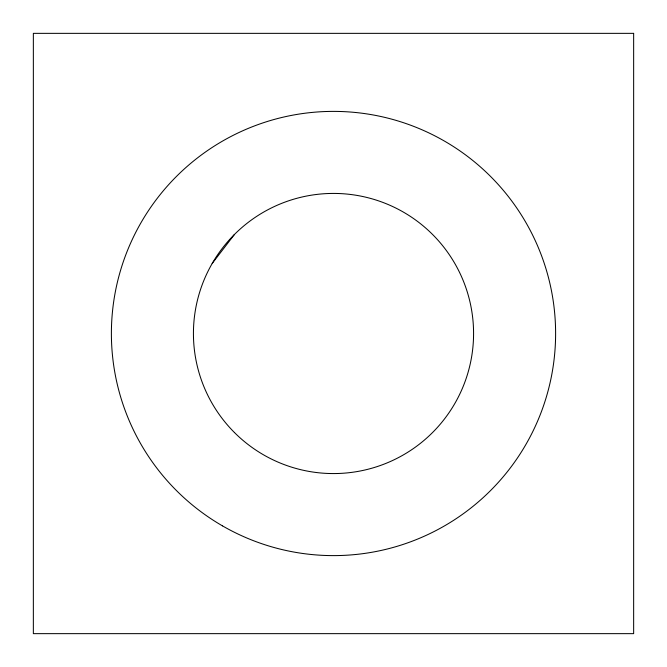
<?xml version="1.0" encoding="UTF-8"?>
<svg xmlns="http://www.w3.org/2000/svg" width="667" height="667" viewBox="0 0 667 667"><rect width="100%" height="100%" fill="white"/><g stroke="black" fill="none" stroke-linecap="round" stroke-linejoin="round"><path stroke-width="1" d="M212.198 263.465L234.459 234.459M633.65 33.35L33.35 33.35L33.35 633.65L633.65 633.65L633.65 33.35M234.459 432.541A140.07 140.07 0 0 0 468.801 369.751A140.07 140.07 0 0 0 297.249 198.199A140.07 140.07 0 0 0 234.459 432.541M222.445 525.854A222.111 222.111 0 0 0 555.611 333.5A222.111 222.111 0 0 0 222.445 141.146A222.111 222.111 0 0 0 222.445 525.854"/></g></svg>
